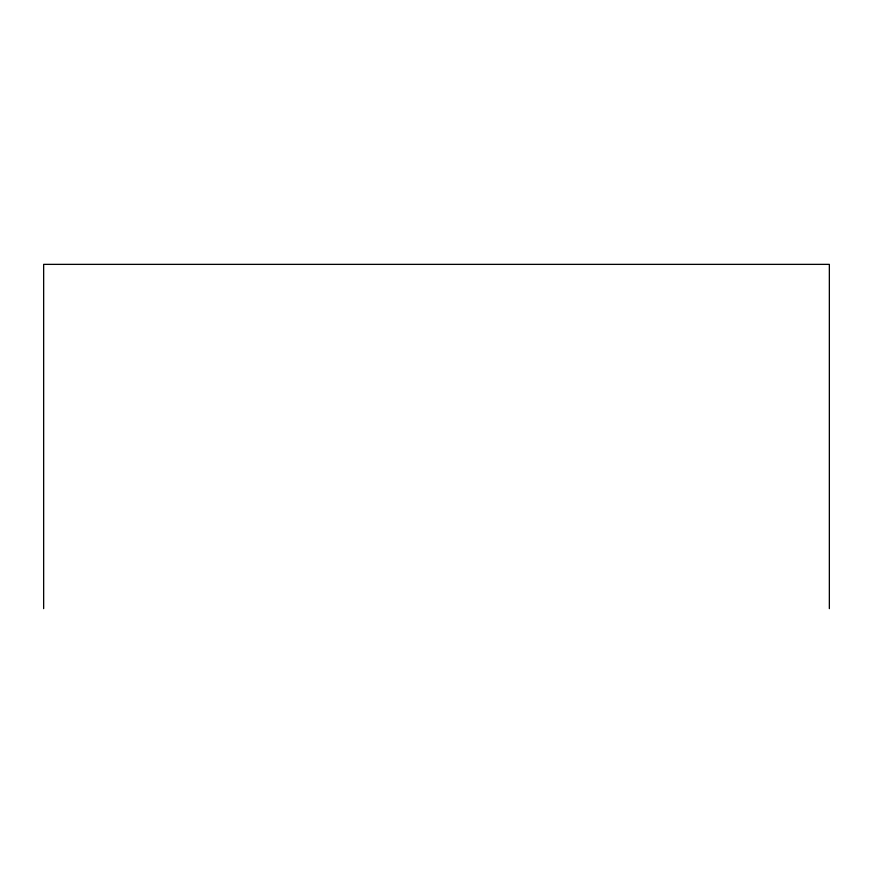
<?xml version="1.0" encoding="UTF-8"?>
<svg xmlns="http://www.w3.org/2000/svg" width="873" height="873" viewBox="0 0 873 873"><rect width="100%" height="100%" fill="white"/><g stroke="black" fill="none" stroke-linecap="round" stroke-linejoin="round"><path stroke-width="1.31" d="M829.35 608.634L829.35 264.366L43.65 264.366L43.65 608.634"/></g></svg>
